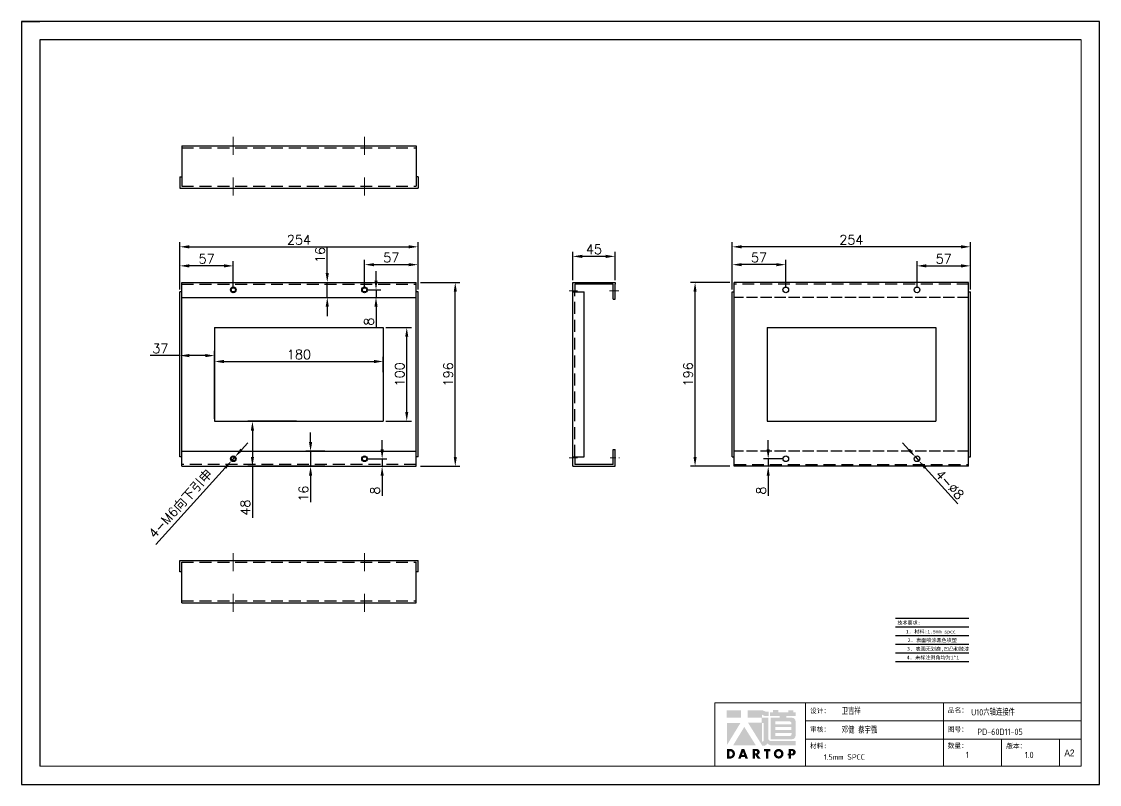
# Model space of a CAD drawing. Header units: millimetres. Extents: x -30327 to 34858, y 4015 to 75103.
# Drawn here: x 17886 to 19036, y 70587 to 71400 of the extents above; entities that cross this region are included whole.
import ezdxf
from ezdxf.enums import TextEntityAlignment as Align

# ---------------------------------------------------------------- set-up
doc = ezdxf.new("R2010")
doc.units = ezdxf.units.MM
for name, pattern in [('ACAD_ISO02W100', [15, 12, -3]), ('CENTER2', [28.575, 19.05, -3.175, 3.175, -3.175]), ('HIDDEN', [9.525, 6.35, -3.175]), ('HIDDEN2', [4.7625, 3.175, -1.5875])]:
    doc.linetypes.add(name, pattern=pattern)
for name, color, linetype, lineweight in [('A-TITLEBLOCK', 7, 'Continuous', 18), ('cen', 1, 'CENTER2', 9), ('dim', 2, 'Continuous', 9), ('HIDEN', 1, 'HIDDEN', 9)]:
    doc.layers.add(name, color=color, linetype=linetype, lineweight=lineweight)
for name, color, linetype in [('green', 3, 'ACAD_ISO02W100'), ('hidden', 3, 'HIDDEN2'), ('print', 30, 'Continuous')]:
    doc.layers.add(name, color=color, linetype=linetype)
doc.styles.add('GB', font='GBENOR.SHX', dxfattribs={"bigfont": 'gbcbig.shx'})
doc.styles.add('HZ', font='')
doc.styles.add('SLDTEXTSTYLE0', font='simfang.ttf', dxfattribs={"bigfont": 'bigfont'})
doc.styles.add('SLDTEXTSTYLE1', font='Gothic.ttf', dxfattribs={"width": 0.913})
doc.styles.get("Standard").update_dxf_attribs({"font": 'txt', "bigfont": 'gbcbig.shx'})
doc.styles.get('HZ').set_extended_font_data('SimSun')
doc.dimstyles.new('1-4', dxfattribs={"dimscale": 4, "dimtxt": 2.5, "dimasz": 2.5, "dimexe": 1.25, "dimexo": 0.625, "dimtad": 1, "dimdsep": 46, "dimtxsty": 'Standard', "dimcen": 2.5, "dimadec": 0, "dimazin": 0, "dimtfac": 1, "dimtmove": 0, "dimatfit": 3, "dimfxl": 0, "dimarcsym": 0})

# ---------------------------------------------------------------- blocks, each defined once
blk = doc.blocks.new('*D1140')
at = {"layer": 'Defpoints', "color": 0}
for p in [(18309.3, 71159.9), (18055.3, 71122), (18309.3, 71122)]:
    blk.add_point(p, dxfattribs=at)
at = {"layer": 'dim', "color": 0, "lineweight": -2}
for p, q in [((18055.3, 71124.5), (18055.3, 71164.9)), ((18309.3, 71124.5), (18309.3, 71164.9)), ((18065.3, 71159.9), (18299.3, 71159.9))]:
    blk.add_line(p, q, dxfattribs=at)
at = {"layer": 'dim', "color": 0}
for points in [[(18065.3, 71161.6), (18065.3, 71158.2), (18055.3, 71159.9)], [(18299.3, 71161.6), (18299.3, 71158.2), (18309.3, 71159.9)]]:
    blk.add_solid(points, dxfattribs=at)
at = {"layer": 'dim', "color": 0, "insert": (18182.3, 71167.4), "char_height": 10, "attachment_point": 5}
blk.add_mtext('254', dxfattribs=at)
blk = doc.blocks.new('*D1141')
at = {"layer": 'Defpoints', "color": 0}
for p in [(18309.3, 71122), (18349, 71122), (18309.3, 70926)]:
    blk.add_point(p, dxfattribs=at)
at = {"layer": 'dim', "color": 0, "lineweight": -2}
for p, q in [((18311.8, 71122), (18354, 71122)), ((18349, 70936), (18349, 71112)), ((18311.8, 70926), (18354, 70926))]:
    blk.add_line(p, q, dxfattribs=at)
at = {"layer": 'dim', "color": 0}
for points in [[(18347.4, 71112), (18350.7, 71112), (18349, 71122)], [(18347.4, 70936), (18350.7, 70936), (18349, 70926)]]:
    blk.add_solid(points, dxfattribs=at)
at = {"layer": 'dim', "color": 0, "insert": (18341.5, 71024), "char_height": 10, "attachment_point": 5, "rotation": 90}
blk.add_mtext('196', dxfattribs=at)
blk = doc.blocks.new('*D1142')
at = {"layer": 'Defpoints', "color": 0}
for p in [(18474.4, 71149.7), (18474.4, 71122), (18519.4, 71122)]:
    blk.add_point(p, dxfattribs=at)
at = {"layer": 'dim', "color": 0, "lineweight": -2}
for p, q in [((18474.4, 71124.5), (18474.4, 71154.7)), ((18509.4, 71149.7), (18484.4, 71149.7)), ((18519.4, 71124.5), (18519.4, 71154.7))]:
    blk.add_line(p, q, dxfattribs=at)
at = {"layer": 'dim', "color": 0}
for points in [[(18484.4, 71151.4), (18484.4, 71148), (18474.4, 71149.7)], [(18509.4, 71151.4), (18509.4, 71148), (18519.4, 71149.7)]]:
    blk.add_solid(points, dxfattribs=at)
at = {"layer": 'dim', "color": 0, "insert": (18496.9, 71157.2), "char_height": 10, "attachment_point": 5}
blk.add_mtext('45', dxfattribs=at)
blk = doc.blocks.new('*D1143')
at = {"layer": 'Defpoints', "color": 0}
for p in [(18252.3, 70934), (18252.3, 70926), (18271, 70926)]:
    blk.add_point(p, dxfattribs=at)
at = {"layer": 'dim', "color": 0, "lineweight": -2}
for p, q in [((18271, 70944), (18271, 70954)), ((18254.8, 70934), (18276, 70934)), ((18271, 70934), (18271, 70926)), ((18254.8, 70926), (18276, 70926)), ((18271, 70916), (18271, 70894.4))]:
    blk.add_line(p, q, dxfattribs=at)
at = {"layer": 'dim', "color": 0}
for points in [[(18269.4, 70944), (18272.7, 70944), (18271, 70934)], [(18269.4, 70916), (18272.7, 70916), (18271, 70926)]]:
    blk.add_solid(points, dxfattribs=at)
at = {"layer": 'dim', "color": 0, "insert": (18263.5, 70900.2), "char_height": 10, "attachment_point": 5, "rotation": 90}
blk.add_mtext('8', dxfattribs=at)
blk = doc.blocks.new('*D1144')
at = {"layer": 'Defpoints', "color": 0}
for p in [(18055.3, 71139.6), (18055.3, 71112), (18112.3, 71114)]:
    blk.add_point(p, dxfattribs=at)
at = {"layer": 'dim', "color": 0, "lineweight": -2}
for p, q in [((18055.3, 71114.5), (18055.3, 71144.6)), ((18102.3, 71139.6), (18065.3, 71139.6)), ((18112.3, 71116.5), (18112.3, 71144.6))]:
    blk.add_line(p, q, dxfattribs=at)
at = {"layer": 'dim', "color": 0}
for points in [[(18065.3, 71141.3), (18065.3, 71137.9), (18055.3, 71139.6)], [(18102.3, 71141.3), (18102.3, 71137.9), (18112.3, 71139.6)]]:
    blk.add_solid(points, dxfattribs=at)
at = {"layer": 'dim', "color": 0, "insert": (18083.8, 71147.1), "char_height": 10, "attachment_point": 5}
blk.add_mtext('57', dxfattribs=at)
blk = doc.blocks.new('*D1145')
at = {"layer": 'Defpoints', "color": 0}
for p in [(18309.3, 71140.9), (18252.3, 71114), (18309.3, 71112)]:
    blk.add_point(p, dxfattribs=at)
at = {"layer": 'dim', "color": 0, "lineweight": -2}
for p, q in [((18252.3, 71116.5), (18252.3, 71145.9)), ((18262.3, 71140.9), (18299.3, 71140.9)), ((18309.3, 71114.5), (18309.3, 71145.9))]:
    blk.add_line(p, q, dxfattribs=at)
at = {"layer": 'dim', "color": 0}
for points in [[(18262.3, 71142.5), (18262.3, 71139.2), (18252.3, 71140.9)], [(18299.3, 71142.5), (18299.3, 71139.2), (18309.3, 71140.9)]]:
    blk.add_solid(points, dxfattribs=at)
at = {"layer": 'dim', "color": 0, "insert": (18280.8, 71148.4), "char_height": 10, "attachment_point": 5}
blk.add_mtext('57', dxfattribs=at)
blk = doc.blocks.new('*D1146')
at = {"layer": 'Defpoints', "color": 0}
for p in [(18182.3, 71122), (18212.5, 71122), (18182.3, 71106)]:
    blk.add_point(p, dxfattribs=at)
at = {"layer": 'dim', "color": 0, "lineweight": -2}
for p, q in [((18212.5, 71132), (18212.5, 71160.4)), ((18184.8, 71122), (18217.5, 71122)), ((18212.5, 71106), (18212.5, 71122)), ((18184.8, 71106), (18217.5, 71106)), ((18212.5, 71096), (18212.5, 71086))]:
    blk.add_line(p, q, dxfattribs=at)
at = {"layer": 'dim', "color": 0}
for points in [[(18210.8, 71132), (18214.2, 71132), (18212.5, 71122)], [(18210.8, 71096), (18214.2, 71096), (18212.5, 71106)]]:
    blk.add_solid(points, dxfattribs=at)
at = {"layer": 'dim', "color": 0, "insert": (18205, 71151.2), "char_height": 10, "attachment_point": 5, "rotation": 90}
blk.add_mtext('16', dxfattribs=at)
blk = doc.blocks.new('*D1147')
at = {"layer": 'Defpoints', "color": 0}
for p in [(18212.5, 70942), (18194.7, 70926), (18212.5, 70926)]:
    blk.add_point(p, dxfattribs=at)
at = {"layer": 'dim', "color": 0, "lineweight": -2}
for p, q in [((18194.7, 70952), (18194.7, 70962)), ((18210, 70942), (18189.7, 70942)), ((18194.7, 70942), (18194.7, 70926)), ((18210, 70926), (18189.7, 70926)), ((18194.7, 70916), (18194.7, 70887.7))]:
    blk.add_line(p, q, dxfattribs=at)
at = {"layer": 'dim', "color": 0}
for points in [[(18193, 70952), (18196.4, 70952), (18194.7, 70942)], [(18193, 70916), (18196.4, 70916), (18194.7, 70926)]]:
    blk.add_solid(points, dxfattribs=at)
at = {"layer": 'dim', "color": 0, "insert": (18187.2, 70896.9), "char_height": 10, "attachment_point": 5, "rotation": 90}
blk.add_mtext('16', dxfattribs=at)
blk = doc.blocks.new('*D1148')
at = {"layer": 'Defpoints', "color": 0}
for p in [(18110.3, 70931.8), (18114.3, 70936.3)]:
    blk.add_point(p, dxfattribs=at)
at = {"layer": 'dim', "color": 0, "lineweight": -2}
for p, q in [((18121, 70943.7), (18127.7, 70951.1)), ((18114.3, 70936.3), (18110.3, 70931.8)), ((18029.6, 70842.8), (18103.6, 70924.4))]:
    blk.add_line(p, q, dxfattribs=at)
at = {"layer": 'dim', "color": 0}
for points in [[(18119.8, 70944.8), (18122.3, 70942.5), (18114.3, 70936.3)], [(18102.3, 70925.5), (18104.8, 70923.3), (18110.3, 70931.8)]]:
    blk.add_solid(points, dxfattribs=at)
at = {"layer": 'dim', "color": 0, "insert": (18056.5, 70886), "char_height": 10, "attachment_point": 5, "rotation": 47.8095}
blk.add_mtext('4-M6{\\fSimSun|b0|i0|c134|p2;向下引申}', dxfattribs=at)
blk = doc.blocks.new('*D1153')
at = {"layer": 'Defpoints', "color": 0}
for p in [(18644.5, 71159.9), (18644.5, 71122), (18898.5, 71122)]:
    blk.add_point(p, dxfattribs=at)
at = {"layer": 'dim', "color": 0, "lineweight": -2}
for p, q in [((18644.5, 71124.5), (18644.5, 71164.9)), ((18898.5, 71124.5), (18898.5, 71164.9)), ((18888.5, 71159.9), (18654.5, 71159.9))]:
    blk.add_line(p, q, dxfattribs=at)
at = {"layer": 'dim', "color": 0}
for points in [[(18654.5, 71161.6), (18654.5, 71158.2), (18644.5, 71159.9)], [(18888.5, 71161.6), (18888.5, 71158.2), (18898.5, 71159.9)]]:
    blk.add_solid(points, dxfattribs=at)
at = {"layer": 'dim', "color": 0, "insert": (18771.5, 71167.4), "char_height": 10, "attachment_point": 5}
blk.add_mtext('254', dxfattribs=at)
blk = doc.blocks.new('*D1154')
at = {"layer": 'Defpoints', "color": 0}
for p in [(18604.8, 71122), (18644.5, 71122), (18644.5, 70926)]:
    blk.add_point(p, dxfattribs=at)
at = {"layer": 'dim', "color": 0, "lineweight": -2}
for p, q in [((18642, 71122), (18599.8, 71122)), ((18604.8, 70936), (18604.8, 71112)), ((18642, 70926), (18599.8, 70926))]:
    blk.add_line(p, q, dxfattribs=at)
at = {"layer": 'dim', "color": 0}
for points in [[(18603.1, 71112), (18606.4, 71112), (18604.8, 71122)], [(18603.1, 70936), (18606.4, 70936), (18604.8, 70926)]]:
    blk.add_solid(points, dxfattribs=at)
at = {"layer": 'dim', "color": 0, "insert": (18597.3, 71024), "char_height": 10, "attachment_point": 5, "rotation": 90}
blk.add_mtext('196', dxfattribs=at)
blk = doc.blocks.new('*D1155')
at = {"layer": 'Defpoints', "color": 0}
for p in [(18701.5, 70934), (18682.8, 70926), (18701.5, 70926)]:
    blk.add_point(p, dxfattribs=at)
at = {"layer": 'dim', "color": 0, "lineweight": -2}
for p, q in [((18682.8, 70944), (18682.8, 70954)), ((18699, 70934), (18677.8, 70934)), ((18682.8, 70934), (18682.8, 70926)), ((18699, 70926), (18677.8, 70926)), ((18682.8, 70916), (18682.8, 70894.4))]:
    blk.add_line(p, q, dxfattribs=at)
at = {"layer": 'dim', "color": 0}
for points in [[(18681.1, 70944), (18684.4, 70944), (18682.8, 70934)], [(18681.1, 70916), (18684.4, 70916), (18682.8, 70926)]]:
    blk.add_solid(points, dxfattribs=at)
at = {"layer": 'dim', "color": 0, "insert": (18675.3, 70900.2), "char_height": 10, "attachment_point": 5, "rotation": 90}
blk.add_mtext('8', dxfattribs=at)
blk = doc.blocks.new('*D1156')
at = {"layer": 'Defpoints', "color": 0}
for p in [(18898.5, 71139.6), (18841.5, 71114), (18898.5, 71112)]:
    blk.add_point(p, dxfattribs=at)
at = {"layer": 'dim', "color": 0, "lineweight": -2}
for p, q in [((18841.5, 71116.5), (18841.5, 71144.6)), ((18851.5, 71139.6), (18888.5, 71139.6)), ((18898.5, 71114.5), (18898.5, 71144.6))]:
    blk.add_line(p, q, dxfattribs=at)
at = {"layer": 'dim', "color": 0}
for points in [[(18851.5, 71141.3), (18851.5, 71137.9), (18841.5, 71139.6)], [(18888.5, 71141.3), (18888.5, 71137.9), (18898.5, 71139.6)]]:
    blk.add_solid(points, dxfattribs=at)
at = {"layer": 'dim', "color": 0, "insert": (18870, 71147.1), "char_height": 10, "attachment_point": 5}
blk.add_mtext('57', dxfattribs=at)
blk = doc.blocks.new('*D1157')
at = {"layer": 'Defpoints', "color": 0}
for p in [(18644.5, 71140.9), (18644.5, 71112), (18701.5, 71114)]:
    blk.add_point(p, dxfattribs=at)
at = {"layer": 'dim', "color": 0, "lineweight": -2}
for p, q in [((18644.5, 71114.5), (18644.5, 71145.9)), ((18691.5, 71140.9), (18654.5, 71140.9)), ((18701.5, 71116.5), (18701.5, 71145.9))]:
    blk.add_line(p, q, dxfattribs=at)
at = {"layer": 'dim', "color": 0}
for points in [[(18654.5, 71142.5), (18654.5, 71139.2), (18644.5, 71140.9)], [(18691.5, 71142.5), (18691.5, 71139.2), (18701.5, 71140.9)]]:
    blk.add_solid(points, dxfattribs=at)
at = {"layer": 'dim', "color": 0, "insert": (18673, 71148.4), "char_height": 10, "attachment_point": 5}
blk.add_mtext('57', dxfattribs=at)
blk = doc.blocks.new('*D1158')
at = {"layer": 'Defpoints', "color": 0}
for p in [(18839.5, 70936.3), (18843.5, 70931.8)]:
    blk.add_point(p, dxfattribs=at)
at = {"layer": 'dim', "color": 0, "lineweight": -2}
for p, q in [((18832.8, 70943.7), (18826.1, 70951.1)), ((18839.5, 70936.3), (18843.5, 70931.8)), ((18885, 70886.1), (18850.3, 70924.4))]:
    blk.add_line(p, q, dxfattribs=at)
at = {"layer": 'dim', "color": 0}
for points in [[(18834, 70944.8), (18831.6, 70942.5), (18839.5, 70936.3)], [(18851.5, 70925.5), (18849, 70923.3), (18843.5, 70931.8)]]:
    blk.add_solid(points, dxfattribs=at)
at = {"layer": 'dim', "color": 0, "insert": (18876.5, 70906.6), "char_height": 10, "attachment_point": 5, "rotation": 312.1905}
blk.add_mtext('4-%%C8', dxfattribs=at)
blk = doc.blocks.new('*D1171')
at = {"layer": 'Defpoints', "color": 0}
for p in [(18272.3, 71037.7), (18092.3, 71024), (18272.3, 71024)]:
    blk.add_point(p, dxfattribs=at)
at = {"layer": 'dim', "color": 0, "lineweight": -2}
for p, q in [((18092.3, 71026.5), (18092.3, 71042.7)), ((18102.3, 71037.7), (18262.3, 71037.7)), ((18272.3, 71026.5), (18272.3, 71042.7))]:
    blk.add_line(p, q, dxfattribs=at)
at = {"layer": 'dim', "color": 0}
for points in [[(18102.3, 71039.4), (18102.3, 71036), (18092.3, 71037.7)], [(18262.3, 71039.4), (18262.3, 71036), (18272.3, 71037.7)]]:
    blk.add_solid(points, dxfattribs=at)
at = {"layer": 'dim', "color": 0, "insert": (18182.3, 71045.2), "char_height": 10, "attachment_point": 5}
blk.add_mtext('180', dxfattribs=at)
blk = doc.blocks.new('*D1172')
at = {"layer": 'Defpoints', "color": 0}
for p in [(18272.3, 71074), (18297.3, 71074), (18272.3, 70974)]:
    blk.add_point(p, dxfattribs=at)
at = {"layer": 'dim', "color": 0, "lineweight": -2}
for p, q in [((18274.8, 71074), (18302.3, 71074)), ((18297.3, 70984), (18297.3, 71064)), ((18274.8, 70974), (18302.3, 70974))]:
    blk.add_line(p, q, dxfattribs=at)
at = {"layer": 'dim', "color": 0}
for points in [[(18295.6, 71064), (18298.9, 71064), (18297.3, 71074)], [(18295.6, 70984), (18298.9, 70984), (18297.3, 70974)]]:
    blk.add_solid(points, dxfattribs=at)
at = {"layer": 'dim', "color": 0, "insert": (18289.8, 71024), "char_height": 10, "attachment_point": 5, "rotation": 90}
blk.add_mtext('100', dxfattribs=at)
blk = doc.blocks.new('*D1173')
at = {"layer": 'Defpoints', "color": 0}
for p in [(18055.3, 71044), (18055.3, 71024), (18092.3, 70974)]:
    blk.add_point(p, dxfattribs=at)
at = {"layer": 'dim', "color": 0, "lineweight": -2}
for p, q in [((18055.3, 71026.5), (18055.3, 71049)), ((18092.3, 70976.5), (18092.3, 71049)), ((18055.3, 71044), (18023.6, 71044)), ((18082.3, 71044), (18065.3, 71044))]:
    blk.add_line(p, q, dxfattribs=at)
at = {"layer": 'dim', "color": 0}
for points in [[(18065.3, 71045.7), (18065.3, 71042.3), (18055.3, 71044)], [(18082.3, 71045.7), (18082.3, 71042.3), (18092.3, 71044)]]:
    blk.add_solid(points, dxfattribs=at)
at = {"layer": 'dim', "color": 0, "insert": (18034.5, 71051.5), "char_height": 10, "attachment_point": 5}
blk.add_mtext('37', dxfattribs=at)
blk = doc.blocks.new('*D1174')
at = {"layer": 'Defpoints', "color": 0}
for p in [(18182.3, 70974), (18132.7, 70926), (18194.7, 70926)]:
    blk.add_point(p, dxfattribs=at)
at = {"layer": 'dim', "color": 0, "lineweight": -2}
for p, q in [((18179.8, 70974), (18127.7, 70974)), ((18132.7, 70964), (18132.7, 70936)), ((18192.2, 70926), (18127.7, 70926)), ((18132.7, 70926), (18132.7, 70871.2))]:
    blk.add_line(p, q, dxfattribs=at)
at = {"layer": 'dim', "color": 0}
for points in [[(18131, 70964), (18134.4, 70964), (18132.7, 70974)], [(18131, 70936), (18134.4, 70936), (18132.7, 70926)]]:
    blk.add_solid(points, dxfattribs=at)
at = {"layer": 'dim', "color": 0, "insert": (18125.2, 70882), "char_height": 10, "attachment_point": 5, "rotation": 90}
blk.add_mtext('48', dxfattribs=at)
blk = doc.blocks.new('*D1179')
at = {"layer": 'Defpoints', "color": 0}
for p in [(18252.3, 71114), (18252.3, 71106), (18264.5, 71106)]:
    blk.add_point(p, dxfattribs=at)
at = {"layer": 'dim', "color": 0, "lineweight": -2}
for p, q in [((18264.5, 71124), (18264.5, 71134)), ((18254.8, 71114), (18269.5, 71114)), ((18254.8, 71106), (18269.5, 71106)), ((18264.5, 71114), (18264.5, 71106)), ((18264.5, 71096), (18264.5, 71074.4))]:
    blk.add_line(p, q, dxfattribs=at)
at = {"layer": 'dim', "color": 0}
for points in [[(18262.8, 71124), (18266.2, 71124), (18264.5, 71114)], [(18262.8, 71096), (18266.2, 71096), (18264.5, 71106)]]:
    blk.add_solid(points, dxfattribs=at)
at = {"layer": 'dim', "color": 0, "insert": (18257, 71080.2), "char_height": 10, "attachment_point": 5, "rotation": 90}
blk.add_mtext('8', dxfattribs=at)
blk = doc.blocks.new('Dartop Logo')
at = {"true_color": 0xc40018}
h = blk.add_hatch(color=12, dxfattribs=at)
h.set_gradient(color1=(196, 0, 24), color2=(196, 0, 24), tint=1)
h.paths.add_polyline_path([(30.39, -3.87), (33.08, -5.04), (35.99, -5.04), (35.99, -1.19), (33.59, -1.19), (30.46, 0.05), (17.94, 0.05), (17.94, -6.46), (30.12, -6.46), (30.12, -6.59), (30.12, -10.75), (18.31, -10.75), (30.46, -30.31), (32.87, -30.31, 0.279375), (34.63, -28.6), (34.63, -28.51), (34.84, -28.51, 0.143145), (38.15, -30.2), (59.27, -30.2), (59.27, -26.49), (38.06, -26.49, -0.414214), (35.75, -24.18), (35.75, -6.26), (30.39, -6.26)])
h.paths.add_polyline_path([(30.25, -10.84), (31.8, -10.84), (31.8, -26.02, -0.088936), (30.9, -26.94), (30.24, -26.94)], flags=16)
h = blk.add_hatch(color=12, dxfattribs=at)
h.set_gradient(color1=(196, 0, 24), color2=(196, 0, 24), tint=1)
h.paths.add_polyline_path([(59.24, -1.73), (57.36, -1.73), (57.36, 0.06), (53.06, 0.06), (53.06, -1.64), (44.29, -1.64), (44.29, 0.15), (39.7, 0.15), (39.7, -1.67), (37.16, -1.67), (37.16, -4.97), (45.54, -4.97), (45.54, -6.42), (37.73, -6.42), (37.73, -24.88), (56.26, -24.88, 0.414214), (59.15, -21.99), (59.15, -9.35, 0.414214), (56.26, -6.46), (51.36, -6.46), (51.36, -5.03), (59.24, -5.03)])
h.paths.add_polyline_path([(54.21, -9.59, -0.414214), (55.66, -11.04), (55.66, -12.1), (41.79, -12.1), (41.79, -9.59)], flags=16)
h.paths.add_polyline_path([(55.57, -14.33), (55.57, -17.01), (41.88, -17.01), (41.88, -14.33)], flags=16)
h.paths.add_polyline_path([(55.75, -19.43), (55.75, -20.57, -0.414214), (54.3, -22.02), (41.88, -22.02), (41.88, -19.43)], flags=16)
h = blk.add_hatch(color=12, dxfattribs=at)
h.set_gradient(color1=(196, 0, 24), color2=(196, 0, 24), tint=1)
h.paths.add_polyline_path([(12.18, 0), (0, 0), (0, -6.37), (12.18, -6.37)])
h = blk.add_hatch(color=12, dxfattribs=at)
h.set_gradient(color1=(196, 0, 24), color2=(196, 0, 24), tint=1)
h.paths.add_polyline_path([(11.79, -10.83), (0.03, -10.83), (0.03, -30.03)])
h = blk.add_hatch(color=12, dxfattribs=at)
h.set_gradient(color1=(196, 0, 24), color2=(196, 0, 24), tint=1)
h.paths.add_polyline_path([(15.05, -14.31), (5.44, -30.15), (25.01, -30.15)])
at = {"true_color": 0x646464}
h = blk.add_hatch(color=251, dxfattribs=at)
h.set_gradient(color1=(100, 100, 100), color2=(100, 100, 100), tint=1)
h.paths.add_polyline_path([(4.15, -33.43), (0.11, -33.43), (0.11, -41.5), (3.51, -41.5, 0.793016)])
h.paths.add_polyline_path([(3.57, -39.73), (2.16, -39.73), (2.16, -35.19), (3.42, -35.19, -0.671361)], flags=16)
h = blk.add_hatch(color=251, dxfattribs=at)
h.set_gradient(color1=(100, 100, 100), color2=(100, 100, 100), tint=1)
h.paths.add_polyline_path([(15.08, -33.36), (12.78, -33.36), (9.82, -41.51), (12, -41.51), (12.51, -40.06), (15.46, -40.06), (15.99, -41.52), (18.19, -41.52)])
h.paths.add_polyline_path([(14.9, -38.51), (13.07, -38.51), (13.97, -35.95)], flags=16)
h = blk.add_hatch(color=251, dxfattribs=at)
h.set_gradient(color1=(100, 100, 100), color2=(100, 100, 100), tint=1)
h.paths.add_polyline_path([(26.27, -33.36), (22.3, -33.36), (22.3, -41.51), (24.4, -41.51), (24.4, -38.28), (26.55, -41.54), (29.09, -41.54), (26.61, -38.3, 0.744055)])
h.paths.add_polyline_path([(24.38, -37.08), (24.38, -34.94), (25.32, -34.94, -0.796809), (25.3, -37.08)], flags=16)
h = blk.add_hatch(color=251, dxfattribs=at)
h.set_gradient(color1=(100, 100, 100), color2=(100, 100, 100), tint=1)
h.paths.add_polyline_path([(37.44, -33.4), (31.88, -33.4), (31.88, -35.16), (33.61, -35.16), (33.61, -41.52), (35.69, -41.52), (35.69, -35.16), (37.44, -35.16)])
h = blk.add_hatch(color=251, dxfattribs=at)
h.set_gradient(color1=(100, 100, 100), color2=(100, 100, 100), tint=1)
h.paths.add_polyline_path([(40.46, -37.41, 1), (48.83, -37.41, 1)])
h.paths.add_polyline_path([(46.8, -37.41, -1), (42.5, -37.41, -1)], flags=16)
h = blk.add_hatch(color=251, dxfattribs=at)
h.set_gradient(color1=(100, 100, 100), color2=(100, 100, 100), tint=1)
h.paths.add_polyline_path([(56.85, -33.38), (56.73, -33.38), (53.19, -33.38), (53.19, -37.19), (52.26, -37.19), (52.26, -38.73), (53.18, -38.73), (53.18, -41.5), (55.24, -41.5), (55.24, -38.72), (57.51, -38.72, 0.812304)])
h.paths.add_polyline_path([(55.21, -37.18), (55.21, -35.05), (56.39, -35.05, -0.778213), (56.27, -37.18)], flags=16)
blk = doc.blocks.new('DT-A2-TITLE')
for p, q in [((594, 420), (0, 420)), ((0, 420), (0, 420)), ((0, 420), (0, 0)), ((0, 420), (10, 420)), ((594, 0), (594, 420)), ((10, 410), (10, 10)), ((584, 410), (10, 410))]:
    blk.add_line(p, q)
at = {"layer": 'A-TITLEBLOCK', "color": 7}
for p, q in [((584, 410), (584, 10)), ((594, 0), (594, 297)), ((382, 10), (382, 45)), ((584, 45), (382, 45)), ((432, 45), (432, 10)), ((508, 45), (508, 10)), ((584, 35), (432, 35)), ((432, 25), (584.08, 25)), ((540, 10), (540, 25)), ((572, 10), (572, 25)), ((10, 10), (584, 10)), ((0, 0), (594, 0))]:
    blk.add_line(p, q, dxfattribs=at)
at = {"layer": 'A-TITLEBLOCK', "xscale": 0.6400000000000001, "yscale": 0.6400000000000001, "zscale": 0.6400000000000001}
blk.add_blockref('Dartop Logo', (388.65, 40.81), dxfattribs=at)
at = {"style": 'GB'}
for tag, p, height in [('#设计', (451.96, 38.52), 3.5), ('#品名', (523.32, 37.95), 3.5), ('#审核', (451.99, 28.1), 3.5), ('#图号', (526.67, 27.2), 3.5), ('#数量', (520.33, 14.51), 3.5), ('#版本', (552.92, 14.47), 3.5), ('#材料说明', (442.15, 13.59), 3)]:
    blk.add_attdef(tag, p, '', height=height, dxfattribs=at)
at = {"layer": 'A-TITLEBLOCK', "color": 7, "attachment_point": 1}
for s, insert, char_height, style in [('设计：', (434.47, 41.87), 2.646, 'SLDTEXTSTYLE0'), ('品名：', (510.43, 42.19), 2.646, 'SLDTEXTSTYLE0'), ('审核：', (434.47, 31.64), 2.646, 'SLDTEXTSTYLE0'), ('图号：', (510.4, 31.66), 2.646, 'SLDTEXTSTYLE0'), ('材料:', (434.47, 22.62), 2.646, 'SLDTEXTSTYLE0'), ('数量：', (510.35, 22.64), 2.646, 'SLDTEXTSTYLE0'), ('版本：', (542.59, 22.48), 2.646, 'SLDTEXTSTYLE0'), ('A2', (574.7, 19.21), 3.704, 'SLDTEXTSTYLE1')]:
    blk.add_mtext(s, dxfattribs=dict(at, insert=insert, char_height=char_height, style=style))

msp = doc.modelspace()

# ---------------------------------------------------------------- linework, layer by layer
for p, q in [((18057.2884, 71267.3622), (18307.2884, 71267.3622)), ((18055.2884, 71234.3622), (18057.2884, 71234.3622)), ((18309.2884, 71234.3622), (18307.2884, 71234.3622)), ((18055.2884, 71222.3622), (18309.2884, 71222.3622)), ((18057.2884, 71122.0332), (18307.2884, 71122.0332)), ((18057.2884, 71120.0332), (18057.2884, 71122.0332)), ((18307.2884, 70926.0332), (18307.2884, 71122.0332)), ((18474.4045, 70926.0332), (18474.4045, 71122.0332)), ((18474.4045, 71122.0332), (18519.4045, 71122.0332)), ((18517.4045, 71120.0332), (18476.4045, 71120.0332)), ((18476.4045, 71120.0332), (18476.4045, 71112.0332)), ((18517.4045, 71112.0332), (18517.4045, 71120.0332)), ((18519.4045, 71122.0332), (18519.4045, 71120.0332)), ((18519.4045, 71104.0332), (18519.4045, 71120.0332)), ((18896.5207, 71122.0332), (18646.5207, 71122.0332)), ((18646.5207, 70926.0332), (18646.5207, 71122.0332)), ((18896.5207, 71120.0332), (18896.5207, 71122.0332)), ((18055.2884, 70936.0332), (18055.2884, 71112.0332)), ((18057.2884, 71106.0332), (18307.2884, 71106.0332)), ((18309.2884, 70936.0332), (18309.2884, 71112.0332)), ((18474.4045, 71112.0332), (18486.4045, 71112.0332)), ((18486.4045, 70936.0332), (18486.4045, 71112.0332)), ((18517.4045, 71104.0332), (18517.4045, 71112.0332)), ((18517.4045, 71104.0332), (18519.4045, 71104.0332)), ((18644.5207, 70936.0332), (18644.5207, 71112.0332)), ((18898.5207, 70936.0332), (18898.5207, 71112.0332)), ((18092.2884, 71074.0332), (18272.2884, 71074.0332)), ((18092.2884, 71074.0332), (18092.2884, 70974.0332)), ((18272.2884, 71074.0332), (18272.2884, 70974.0332)), ((18681.5207, 71074.0332), (18861.5207, 71074.0332)), ((18681.5207, 71074.0332), (18681.5207, 70974.0332)), ((18861.5207, 71074.0332), (18861.5207, 70974.0332)), ((18092.2884, 70974.0332), (18272.2884, 70974.0332)), ((18681.5207, 70974.0332), (18861.5207, 70974.0332)), ((18517.4045, 70936.0332), (18517.4045, 70944.0332)), ((18517.4045, 70944.0332), (18519.4045, 70944.0332)), ((18519.4045, 70928.0332), (18519.4045, 70944.0332)), ((18057.2884, 70942.0332), (18307.2884, 70942.0332)), ((18474.4045, 70936.0332), (18486.4045, 70936.0332)), ((18476.4045, 70936.0332), (18476.4045, 70928.0332)), ((18517.4045, 70928.0332), (18517.4045, 70936.0332)), ((18057.2884, 70926.0332), (18307.2884, 70926.0332)), ((18474.4045, 70926.0332), (18519.4045, 70926.0332)), ((18517.4045, 70928.0332), (18476.4045, 70928.0332)), ((18519.4045, 70926.0332), (18519.4045, 70928.0332)), ((18896.5207, 70926.0332), (18646.5207, 70926.0332)), ((18055.2884, 70825.7042), (18309.2884, 70825.7042)), ((18057.2884, 70813.7042), (18055.2884, 70813.7042)), ((18309.2884, 70813.7042), (18307.2884, 70813.7042)), ((18057.2884, 70780.7042), (18307.2884, 70780.7042))]:
    msp.add_line(p, q)
at = {"ltscale": 4}
for p, q in [((18057.2884, 71267.3622), (18057.2884, 71224.3622)), ((18307.2884, 71267.3622), (18307.2884, 71224.3622)), ((18055.2884, 71234.3622), (18055.2884, 71222.3622)), ((18309.2884, 71234.3622), (18309.2884, 71222.3622)), ((18057.2884, 70926.0332), (18057.2884, 71120.0332)), ((18896.5207, 70926.0332), (18896.5207, 71120.0332)), ((18057.2884, 71112.0332), (18055.2884, 71112.0332)), ((18309.2884, 71112.0332), (18307.2884, 71112.0332)), ((18644.5207, 71112.0332), (18646.5207, 71112.0332)), ((18896.5207, 71112.0332), (18898.5207, 71112.0332)), ((18057.2884, 70936.0332), (18055.2884, 70936.0332)), ((18309.2884, 70936.0332), (18307.2884, 70936.0332)), ((18644.5207, 70936.0332), (18646.5207, 70936.0332)), ((18896.5207, 70936.0332), (18898.5207, 70936.0332)), ((18055.2884, 70813.7042), (18055.2884, 70825.7042)), ((18057.2884, 70780.7042), (18057.2884, 70823.7042)), ((18307.2884, 70780.7042), (18307.2884, 70823.7042)), ((18309.2884, 70813.7042), (18309.2884, 70825.7042))]:
    msp.add_line(p, q, dxfattribs=at)
for centre, radius in [((18112.2884, 71114.0332), 3), ((18112.2884, 71114.0332), 2.25), ((18252.2884, 71114.0332), 3), ((18252.2884, 71114.0332), 2.25), ((18701.5207, 71114.0332), 3), ((18841.5207, 71114.0332), 3), ((18112.2884, 70934.0332), 3), ((18112.2884, 70934.0332), 2.25), ((18252.2884, 70934.0332), 3), ((18252.2884, 70934.0332), 2.25), ((18701.5207, 70934.0332), 3), ((18841.5207, 70934.0332), 3)]:
    msp.add_circle(centre, radius)
at = {"layer": 'cen'}
for p, q in [((18112.2884, 71257.9199), (18112.2884, 71278.8044)), ((18252.2884, 71257.9199), (18252.2884, 71278.8044)), ((18112.2884, 71233.8044), (18112.2884, 71212.9199)), ((18252.2884, 71233.8044), (18252.2884, 71212.9199)), ((18513.5245, 71113.0332), (18523.5245, 71113.0332)), ((18112.2884, 70814.262), (18112.2884, 70835.1465)), ((18252.2884, 70814.262), (18252.2884, 70835.1465)), ((18112.2884, 70790.1465), (18112.2884, 70769.262)), ((18252.2884, 70790.1465), (18252.2884, 70769.262))]:
    msp.add_line(p, q, dxfattribs=at)
at = {"layer": 'cen', "ltscale": 4}
for p, q in [((18470.6327, 71113.0332), (18479.2113, 71113.0332)), ((18470.6327, 70935.0332), (18479.2113, 70935.0332))]:
    msp.add_line(p, q, dxfattribs=at)
at = {"layer": 'Defpoints'}
for p, q in [((18818.6239, 70764.0459), (18896.9358, 70764.0459)), ((18818.6239, 70754.8513), (18896.9358, 70754.8513)), ((18818.6239, 70754.8513), (18896.9358, 70754.8513)), ((18818.6239, 70745.6567), (18896.9358, 70745.6567)), ((18818.6239, 70736.4621), (18896.9358, 70736.4621)), ((18818.6239, 70727.2675), (18896.9358, 70727.2675)), ((18818.6239, 70718.073), (18896.9358, 70718.073))]:
    msp.add_line(p, q, dxfattribs=at)
at = {"layer": 'green'}
for p, q in [((18896.5207, 71106.0332), (18646.5207, 71106.0332)), ((18896.5207, 70942.0332), (18646.5207, 70942.0332))]:
    msp.add_line(p, q, dxfattribs=at)
at = {"layer": 'hidden', "ltscale": 4}
for p, q in [((18057.2884, 71265.3622), (18307.2884, 71265.3622)), ((18057.2884, 71224.3622), (18307.2884, 71224.3622)), ((18057.2884, 71120.0332), (18307.2884, 71120.0332)), ((18896.5207, 71120.0332), (18646.5207, 71120.0332)), ((18476.4045, 70936.0332), (18476.4045, 71112.0332)), ((18307.2884, 70928.0332), (18057.2884, 70928.0332)), ((18646.5207, 70928.0332), (18896.5207, 70928.0332)), ((18057.2884, 70823.7042), (18307.2884, 70823.7042)), ((18057.2884, 70782.7042), (18307.2884, 70782.7042))]:
    msp.add_line(p, q, dxfattribs=at)
at = {"layer": 'HIDEN'}
msp.add_line((18514.0898, 70935.0332), (18524.0898, 70935.0332), dxfattribs=at)
at = {"layer": 'print'}
msp.add_lwpolyline([(17886.4538, 70587.056), (19036.0576, 70587.056), (19036.0576, 71399.9072), (17886.4538, 71399.9072)], close=True, dxfattribs=at)

# ---------------------------------------------------------------- block references
at = {"xscale": 1.93536, "yscale": 1.93536, "zscale": 1.93536}
msp.add_blockref('DT-A2-TITLE', (17886.4538, 70587.056), dxfattribs=at).add_auto_attribs({'#设计': '卫吉祥', '#审核': '邓健 蔡宇强', '#材料说明': '1.5mm SPCC', '#品名': 'U10六轴连接件', '#图号': 'PD-60D11-05', '#数量': '1', '#版本': '1.0'})

# ---------------------------------------------------------------- texts
at = {"style": 'HZ'}
for s, height, p in [('技术要求:', 3.86173, (18832.846, 70759.4055)), ('1. 材料:1.5mm spcc', 3.861726, (18856.1315, 70749.8933)), ('    2. 表面喷涂黑色喷塑  ', 3.861726, (18854.7157, 70740.6987)), ('4. 未标注倒角均为1*1', 3.861726, (18858.4734, 70722.3095)), ('3. 表面无划痕,凹凸和掉漆', 3.861726, (18863.9876, 70731.5041))]:
    msp.add_text(s, height=height, dxfattribs=at).set_placement(p, align=Align.MIDDLE_CENTER)

# ---------------------------------------------------------------- dimensions: what is measured, and where the dimension line sits
at = {"layer": 'dim'}
for base, p1, p2, picture, middle in [((18309.2884, 71159.904), (18055.2884, 71122.0332), (18309.2884, 71122.0332), '*D1140', (18182.2884, 71159.904)), ((18055.2884, 71044.0105), (18092.2884, 70974.0332), (18055.2884, 71024.0332), '*D1173', (18034.4551, 71044.0105))]:
    dim = msp.add_linear_dim(base=base, p1=p1, p2=p2, dimstyle='1-4', dxfattribs=at)
    dim.commit()
    dim.dimension.update_dxf_attribs({"geometry": picture, "text_midpoint": middle, "dimtype": 160})
for base, p1, p2, angle, picture, middle in [((18644.5207, 71159.904), (18898.5207, 71122.0332), (18644.5207, 71122.0332), 180, '*D1153', (18771.5207, 71159.904)), ((18349.0332, 71122.0332), (18309.2884, 70926.0332), (18309.2884, 71122.0332), 90, '*D1141', (18349.0332, 71024.0332)), ((18604.7759, 71122.0332), (18644.5207, 70926.0332), (18644.5207, 71122.0332), 90, '*D1154', (18604.7759, 71024.0332)), ((18132.7065, 70926.0332), (18182.2884, 70974.0332), (18194.6839, 70926.0332), 90, '*D1174', (18132.7065, 70882.0332))]:
    dim = msp.add_linear_dim(base=base, p1=p1, p2=p2, angle=angle, dimstyle='1-4', dxfattribs=at)
    dim.commit()
    dim.dimension.update_dxf_attribs({"geometry": picture, "text_midpoint": middle, "dimtype": 160})
for base, p1, p2, angle, picture, middle in [((18474.4045, 71149.7044), (18519.4045, 71122.0332), (18474.4045, 71122.0332), 180, '*D1142', (18496.9045, 71157.2044)), ((18212.4937, 71122.0332), (18182.2884, 71106.0332), (18182.2884, 71122.0332), 90, '*D1146', (18204.9937, 71151.1999)), ((18644.5207, 71140.8535), (18701.5207, 71114.0332), (18644.5207, 71112.0332), 180, '*D1157', (18673.0207, 71148.3535)), ((18898.5207, 71139.6113), (18841.5207, 71114.0332), (18898.5207, 71112.0332), 180, '*D1156', (18870.0207, 71147.1113)), ((18264.4867, 71106.0332), (18252.2884, 71114.0332), (18252.2884, 71106.0332), 90, '*D1179', (18256.9867, 71080.1999)), ((18297.2517, 71074.0332), (18272.2884, 70974.0332), (18272.2884, 71074.0332), 90, '*D1172', (18289.7517, 71024.0332)), ((18194.6839, 70926.0332), (18212.4937, 70942.0332), (18212.4937, 70926.0332), 90, '*D1147', (18187.1839, 70896.8665)), ((18271.0301, 70926.0332), (18252.2884, 70934.0332), (18252.2884, 70926.0332), 90, '*D1143', (18263.5301, 70900.1999)), ((18682.779, 70926.0332), (18701.5207, 70934.0332), (18701.5207, 70926.0332), 90, '*D1155', (18675.279, 70900.1999))]:
    dim = msp.add_linear_dim(base=base, p1=p1, p2=p2, angle=angle, dimstyle='1-4', dxfattribs=at)
    dim.commit()
    dim.dimension.update_dxf_attribs({"geometry": picture, "text_midpoint": middle})
for base, p1, p2, picture, middle in [((18055.2884, 71139.6113), (18112.2884, 71114.0332), (18055.2884, 71112.0332), '*D1144', (18083.7884, 71147.1113)), ((18309.2884, 71140.8535), (18252.2884, 71114.0332), (18309.2884, 71112.0332), '*D1145', (18280.7884, 71148.3535)), ((18272.2884, 71037.6904), (18092.2884, 71024.0332), (18272.2884, 71024.0332), '*D1171', (18182.2884, 71045.1904))]:
    dim = msp.add_linear_dim(base=base, p1=p1, p2=p2, dimstyle='1-4', dxfattribs=at)
    dim.commit()
    dim.dimension.update_dxf_attribs({"geometry": picture, "text_midpoint": middle})
for p1, p2, text, picture, middle in [((18114.3032, 70936.2559), (18110.2736, 70931.8104), '4-M6{\\fSimSun|b0|i0|c134|p2;向下引申}', '*D1148', (18056.4758, 70885.9849)), ((18839.5059, 70936.2559), (18843.5355, 70931.8104), '4-%%C8', '*D1158', (18876.5159, 70906.5934))]:
    dim = msp.add_diameter_dim_2p(p1=p1, p2=p2, text=text, dimstyle='1-4', dxfattribs=at)
    dim.commit()
    dim.dimension.update_dxf_attribs({"geometry": picture, "text_midpoint": middle})

doc.saveas('drawing.dxf')
